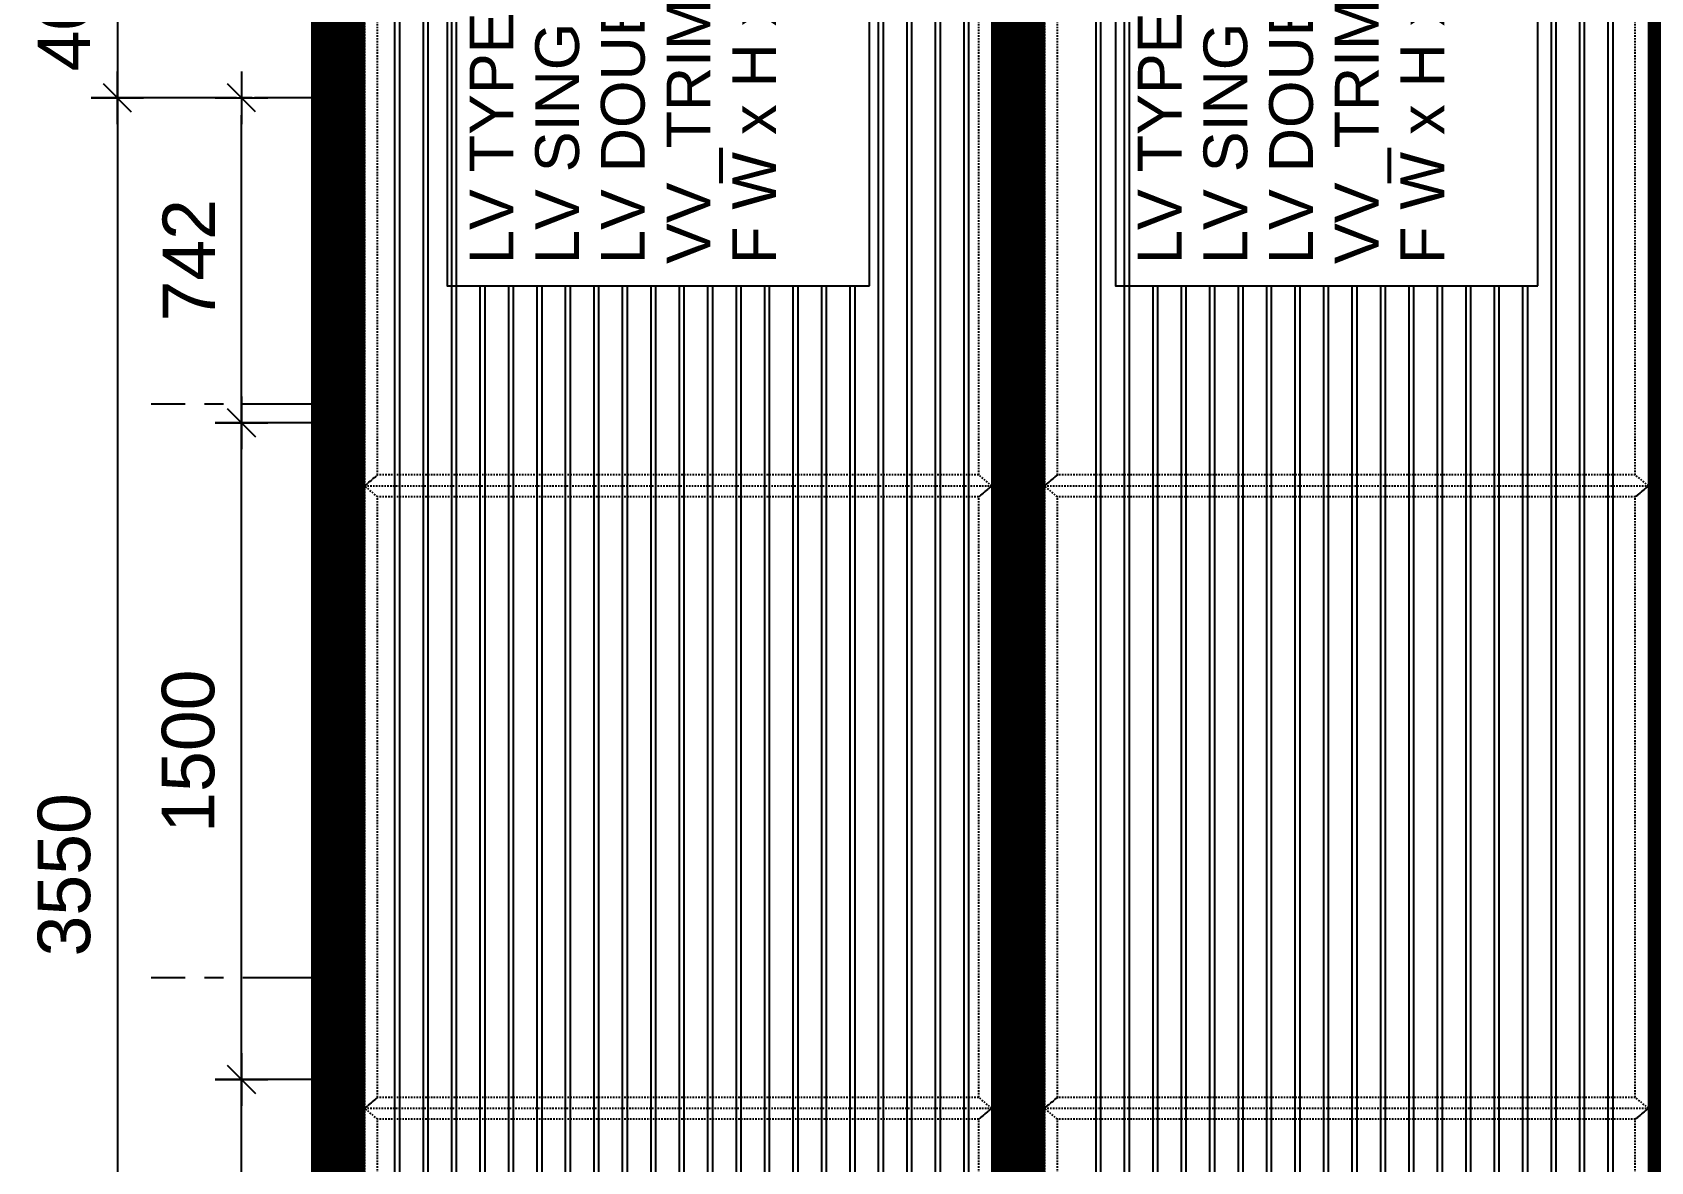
# Model space of a CAD drawing. Header units: millimetres. Extents: x 663313 to 1226001, y 1431724 to 1620898.
# Drawn here: x 842574 to 846271, y 1515725 to 1518304 of the extents above; entities that cross this region are included whole.
import ezdxf
from ezdxf.enums import TextEntityAlignment as Align

# ---------------------------------------------------------------- set-up
doc = ezdxf.new("R2010")
doc.units = ezdxf.units.MM
for name, pattern in [('CENTER', [50.8, 31.75, -6.35, 6.35, -6.35]), ('DPA_Grid _ Level 100', [1000, 550, -160, 130, -160]), ('Grid Line', [22.225, 12.7, -3.175, 3.175, -3.175]), ('HIDDEN', [0.375, 0.25, -0.125]), ('TA_GL_000.70000', [1.925, 0.7, -0.175, 0.175, -0.175, 0.7]), ('TA_HL_001.00000', [6.5, 3.55, -2.95]), ('XKITLINE00', [0]), ('XKITLINE02', [4, 2, -2])]:
    doc.linetypes.add(name, pattern=pattern)
doc.layers.get('Defpoints').update_dxf_attribs({"color": 140})
doc.layers.add('000 - 0_HIDE_OBJ_FRAMING_DEF_SUB', color=1, linetype='Continuous', plot=False)
for name, color, linetype in [('000 - 0_SYM_DWG_GRIDLINE_MAIN_COLOR_251', 251, 'Continuous'), ('000 - 0_SYM_DWG_SLOPE-SYM_TEXT_COLOR_3', 3, 'Continuous'), ('000 - ESTIMATE_ASPG_WIPEOUT_', 250, 'Continuous'), ('000 - GRID', 251, 'CENTER'), ('010 - ASPG_EXTR_MAIN_COLOR_2', 2, 'Continuous'), ('010 - ASPG_EXTR_WIPEOUT_', 250, 'Continuous'), ('010 - ASPG_FRAMING_MAIN_COLOR_1', 1, 'Continuous'), ('010 - ASPG_FRAMING_SUB_COLOR_2', 1, 'Continuous'), ('CVA044__', 2, 'Continuous')]:
    doc.layers.add(name, color=color, linetype=linetype)
doc.layers.add('000 - ESTIMATE_ASPG_MAIN_COLOR_6', color=6, linetype='Continuous', true_color=0xff00ff)
doc.layers.add('000 - ESTIMATE_ASPG_TEXT_COLOR_1', color=1, linetype='Continuous', true_color=0xff0000)
doc.layers.add('000_AREA_ASPG_AREA_HATCH_', color=7, linetype='Continuous', true_color=0xff8700, plot=False)
doc.layers.add('000_AREA_ASPG_AREA_MAIN_COLOR_1', color=7, linetype='Continuous', true_color=0xff8700, plot=False)
for name, color, linetype, lineweight in [('A-FLOR-E', 2, 'Continuous', 9), ('A-GENM', 29, 'Continuous', 9), ('Bolt', 7, 'Continuous', 0), ('Part', 2, 'Continuous', 0)]:
    doc.layers.add(name, color=color, linetype=linetype, lineweight=lineweight)
doc.styles.add('_Arial', font='arial.ttf')
doc.styles.add('Arial', font='arial.ttf')
doc.styles.add('TA', font='', dxfattribs={"height": 4.5})
doc.styles.get('TA').set_extended_font_data('Cordia New')
doc.dimstyles.new('Dim - 40 - End', dxfattribs={"dimscale": 0.04, "dimtxt": 3, "dimasz": 1, "dimexe": 0, "dimexo": 2.5, "dimgap": 1.5, "dimtad": 1, "dimdec": 0, "dimlfac": 1000, "dimzin": 1, "dimdsep": 46, "dimtxsty": 'Arial', "dimblk": 'END', "dimcen": 0.09, "dimclrd": 1, "dimclre": 49, "dimclrt": 3, "dimadec": 0, "dimazin": 0, "dimtfac": 1, "dimtdec": 0, "dimtix": 1, "dimtofl": 0, "dimtmove": 2, "dimatfit": 3, "dimfxl": 1, "dimtfill": 1, "dimtfillclr": 256, "dimtolj": 1, "dimtzin": 0, "dimarcsym": 0})

# ---------------------------------------------------------------- blocks, each defined once
blk = doc.blocks.new('*A26373163')
at = {"layer": 'Part', "linetype": 'XKITLINE00', "lineweight": 0}
for p, q in [((187.199538, 120.984542), (187.199538, 120.334542)), ((187.199538, 120.984542), (210.479556, 120.984542)), ((210.479556, 120.334542), (210.479556, 120.984542)), ((187.199538, 120.334542), (210.479556, 120.334542))]:
    blk.add_line(p, q, dxfattribs=at)
at = {"layer": 'Part', "linetype": 'XKITLINE02', "lineweight": 0}
blk.add_line((187.199538, 120.394542), (210.479556, 120.394542), dxfattribs=at)
blk = doc.blocks.new('*A26403165')
at = {"layer": 'Part', "linetype": 'XKITLINE00', "lineweight": 0}
for p, q in [((207.178334, 120.274542), (207.178334, 120.334542)), ((208.178334, 120.274542), (207.178334, 120.274542)), ((208.178334, 120.334542), (208.178334, 120.274542))]:
    blk.add_line(p, q, dxfattribs=at)
at = {"layer": 'Part', "linetype": 'XKITLINE02', "lineweight": 0}
blk.add_line((207.178334, 120.334542), (208.178334, 120.334542), dxfattribs=at)
blk = doc.blocks.new('*A26413166')
at = {"layer": 'Part', "linetype": 'XKITLINE00', "lineweight": 0}
for p, q in [((207.648334, 120.274542), (207.708334, 120.274542)), ((207.648334, 119.274542), (207.648334, 120.274542)), ((207.708334, 120.274542), (207.708334, 119.274542)), ((207.648334, 119.974542), (207.708334, 119.974542)), ((207.708334, 119.274542), (207.648334, 119.274542))]:
    blk.add_line(p, q, dxfattribs=at)
blk = doc.blocks.new('*A26423167')
at = {"layer": 'Bolt'}
for points in [[(207.308, 120.335), (207.308, 120.395), (207.448, 120.395), (207.448, 120.335)], [(207.308, 120.275), (207.308, 120.335), (207.448, 120.335), (207.448, 120.275)], [(207.908, 120.335), (207.908, 120.395), (208.048, 120.395), (208.048, 120.335)], [(207.908, 120.275), (207.908, 120.335), (208.048, 120.335), (208.048, 120.275)]]:
    blk.add_hatch(color=256, dxfattribs=at).paths.add_polyline_path(points, flags=17)
at = {"layer": 'Bolt', "linetype": 'XKITLINE00', "lineweight": 0}
for p, q in [((207.378, 120.195), (207.378, 120.625)), ((207.978, 120.195), (207.978, 120.625)), ((207.308, 120.335), (207.308, 120.395)), ((207.308, 120.275), (207.308, 120.335)), ((207.448, 120.335), (207.448, 120.395)), ((207.448, 120.275), (207.448, 120.335)), ((207.908, 120.335), (207.908, 120.395)), ((207.908, 120.275), (207.908, 120.335)), ((208.048, 120.335), (208.048, 120.395)), ((208.048, 120.275), (208.048, 120.335))]:
    blk.add_line(p, q, dxfattribs=at)
blk = doc.blocks.new('*A26443169')
at = {"layer": 'Part', "linetype": 'XKITLINE00', "lineweight": 0}
for p, q in [((206.578334, 127.784542), (206.578334, 127.884542)), ((206.578334, 127.884542), (208.778334, 127.884542)), ((206.578334, 127.784542), (208.778334, 127.784542)), ((208.778334, 127.884542), (208.778334, 127.784542))]:
    blk.add_line(p, q, dxfattribs=at)
blk = doc.blocks.new('*A26453170')
at = {"layer": 'Part', "linetype": 'XKITLINE00', "lineweight": 0}
for p, q in [((206.378334, 128.084542), (206.578334, 127.884542)), ((208.978334, 128.084542), (208.808334, 127.884542)), ((208.808334, 127.884542), (206.578334, 127.884542))]:
    blk.add_line(p, q, dxfattribs=at)
at = {"layer": 'Part', "linetype": 'XKITLINE02', "lineweight": 0}
blk.add_line((208.978334, 128.084542), (206.378334, 128.084542), dxfattribs=at)
blk = doc.blocks.new('*A26463171')
at = {"layer": 'Part', "linetype": 'XKITLINE00', "lineweight": 0}
for p, q in [((207.708334, 127.784542), (207.708334, 127.684542)), ((208.308334, 127.734542), (207.758334, 127.734542)), ((207.758334, 127.734542), (207.758334, 127.684542)), ((208.308334, 127.784542), (208.308334, 127.734542))]:
    blk.add_line(p, q, dxfattribs=at)
at = {"layer": 'Part', "linetype": 'XKITLINE02', "lineweight": 0}
for p, q in [((207.708334, 127.784542), (208.308334, 127.784542)), ((207.708334, 127.684542), (207.708334, 127.184542)), ((207.758334, 127.684542), (207.758334, 127.184542)), ((207.708334, 127.184542), (207.758334, 127.184542))]:
    blk.add_line(p, q, dxfattribs=at)
blk = doc.blocks.new('*A26473172')
at = {"layer": 'Bolt', "linetype": 'XKITLINE02', "lineweight": 0}
for p, q in [((207.708334, 127.554542), (207.648334, 127.554542)), ((207.758334, 127.654542), (207.708334, 127.654542)), ((207.837534, 127.484542), (207.408334, 127.484542)), ((207.708334, 127.414542), (207.648334, 127.414542)), ((207.758334, 127.314542), (207.708334, 127.314542))]:
    blk.add_line(p, q, dxfattribs=at)
blk = doc.blocks.new('*A26483173')
at = {"layer": 'Bolt'}
for points in [[(206.848, 127.885), (206.848, 127.785), (206.708, 127.785), (206.708, 127.885)], [(208.648, 127.885), (208.648, 127.785), (208.508, 127.785), (208.508, 127.885)]]:
    blk.add_hatch(color=256, dxfattribs=at).paths.add_polyline_path(points, flags=17)
at = {"layer": 'Bolt', "linetype": 'XKITLINE00', "lineweight": 0}
for p, q in [((206.708, 127.785), (206.708, 127.885)), ((206.778, 127.785), (206.778, 127.885)), ((206.848, 127.785), (206.848, 127.885)), ((208.508, 127.785), (208.508, 127.885)), ((208.578, 127.785), (208.578, 127.885)), ((208.648, 127.785), (208.648, 127.885))]:
    blk.add_line(p, q, dxfattribs=at)
blk = doc.blocks.new('*A26773202')
at = {"layer": 'Part', "linetype": 'XKITLINE00', "lineweight": 0}
for p, q in [((189.379781, 120.984542), (189.379781, 127.684542)), ((189.379781, 127.684542), (190.379781, 127.684542)), ((190.379781, 127.684542), (190.379781, 120.984542)), ((189.379781, 120.274542), (189.379781, 105.984542)), ((190.379781, 120.274542), (190.379781, 105.984542)), ((189.379781, 105.274542), (189.379781, 92.984542)), ((190.379781, 105.274542), (190.379781, 92.984542)), ((189.379781, 92.984542), (190.379781, 92.984542))]:
    blk.add_line(p, q, dxfattribs=at)
at = {"layer": 'Part', "linetype": 'XKITLINE02', "lineweight": 0}
for p, q in [((189.849781, 127.684542), (189.849781, 92.984542)), ((189.909781, 127.684542), (189.909781, 92.984542)), ((189.379781, 120.984542), (189.379781, 120.274542)), ((190.379781, 120.984542), (190.379781, 120.274542)), ((189.379781, 105.984542), (189.379781, 105.274542)), ((190.379781, 105.984542), (190.379781, 105.274542))]:
    blk.add_line(p, q, dxfattribs=at)
blk = doc.blocks.new('*A26823205')
at = {"layer": 'Part', "linetype": 'XKITLINE00', "lineweight": 0}
for p, q in [((188.579781, 128.084542), (188.779781, 127.884542)), ((191.179781, 128.084542), (191.009781, 127.884542)), ((191.009781, 127.884542), (188.779781, 127.884542))]:
    blk.add_line(p, q, dxfattribs=at)
at = {"layer": 'Part', "linetype": 'XKITLINE02', "lineweight": 0}
blk.add_line((191.179781, 128.084542), (188.579781, 128.084542), dxfattribs=at)
blk = doc.blocks.new('*A26833206')
at = {"layer": 'Part', "linetype": 'XKITLINE00', "lineweight": 0}
for p, q in [((189.909781, 127.784542), (189.909781, 127.684542)), ((190.509781, 127.734542), (189.959781, 127.734542)), ((189.959781, 127.734542), (189.959781, 127.684542)), ((190.509781, 127.784542), (190.509781, 127.734542))]:
    blk.add_line(p, q, dxfattribs=at)
at = {"layer": 'Part', "linetype": 'XKITLINE02', "lineweight": 0}
for p, q in [((189.909781, 127.784542), (190.509781, 127.784542)), ((189.909781, 127.684542), (189.909781, 127.184542)), ((189.959781, 127.684542), (189.959781, 127.184542)), ((189.909781, 127.184542), (189.959781, 127.184542))]:
    blk.add_line(p, q, dxfattribs=at)
blk = doc.blocks.new('*A26843207')
at = {"layer": 'Bolt', "linetype": 'XKITLINE02', "lineweight": 0}
for p, q in [((189.909781, 127.554542), (189.849781, 127.554542)), ((189.959781, 127.654542), (189.909781, 127.654542)), ((190.038981, 127.484542), (189.609781, 127.484542)), ((189.909781, 127.414542), (189.849781, 127.414542)), ((189.959781, 127.314542), (189.909781, 127.314542))]:
    blk.add_line(p, q, dxfattribs=at)
blk = doc.blocks.new('*A27043218')
at = {"layer": 'Part', "linetype": 'XKITLINE00', "lineweight": 0}
for p, q in [((207.178334, 127.684542), (207.178334, 120.984542)), ((207.178334, 127.684542), (208.178334, 127.684542)), ((208.178334, 127.684542), (208.178334, 120.984542)), ((207.178334, 120.274542), (207.178334, 105.984542)), ((208.178334, 120.274542), (208.178334, 105.984542)), ((207.178334, 105.274542), (207.178334, 92.984542)), ((208.178334, 105.274542), (208.178334, 92.984542)), ((207.178334, 92.984542), (208.178334, 92.984542))]:
    blk.add_line(p, q, dxfattribs=at)
at = {"layer": 'Part', "linetype": 'XKITLINE02', "lineweight": 0}
for p, q in [((207.648334, 127.684542), (207.648334, 92.984542)), ((207.708334, 127.684542), (207.708334, 92.984542)), ((207.178334, 120.984542), (207.178334, 120.274542)), ((208.178334, 120.984542), (208.178334, 120.274542)), ((207.178334, 105.984542), (207.178334, 105.274542)), ((208.178334, 105.984542), (208.178334, 105.274542))]:
    blk.add_line(p, q, dxfattribs=at)
blk = doc.blocks.new('*A27053219')
at = {"layer": 'Part', "linetype": 'XKITLINE00', "lineweight": 0}
for p, q in [((187.199538, 105.984542), (187.199538, 105.334542)), ((187.199538, 105.984542), (210.479556, 105.984542)), ((210.479556, 105.334542), (210.479556, 105.984542)), ((187.199538, 105.334542), (210.479556, 105.334542))]:
    blk.add_line(p, q, dxfattribs=at)
at = {"layer": 'Part', "linetype": 'XKITLINE02', "lineweight": 0}
blk.add_line((187.199538, 105.394542), (210.479556, 105.394542), dxfattribs=at)
blk = doc.blocks.new('*A27143225')
at = {"layer": 'Part', "linetype": 'XKITLINE00', "lineweight": 0}
for p, q in [((207.178334, 105.274542), (207.178334, 105.334542)), ((208.178334, 105.274542), (207.178334, 105.274542)), ((208.178334, 105.334542), (208.178334, 105.274542))]:
    blk.add_line(p, q, dxfattribs=at)
at = {"layer": 'Part', "linetype": 'XKITLINE02', "lineweight": 0}
blk.add_line((207.178334, 105.334542), (208.178334, 105.334542), dxfattribs=at)
blk = doc.blocks.new('*A27153226')
at = {"layer": 'Part', "linetype": 'XKITLINE00', "lineweight": 0}
for p, q in [((207.648334, 105.274542), (207.708334, 105.274542)), ((207.648334, 104.274542), (207.648334, 105.274542)), ((207.708334, 105.274542), (207.708334, 104.274542)), ((207.648334, 104.974542), (207.708334, 104.974542)), ((207.708334, 104.274542), (207.648334, 104.274542))]:
    blk.add_line(p, q, dxfattribs=at)
blk = doc.blocks.new('*A27163227')
at = {"layer": 'Bolt'}
for points in [[(207.308, 105.335), (207.308, 105.395), (207.448, 105.395), (207.448, 105.335)], [(207.908, 105.335), (207.908, 105.395), (208.048, 105.395), (208.048, 105.335)], [(207.308, 105.275), (207.308, 105.335), (207.448, 105.335), (207.448, 105.275)], [(207.908, 105.275), (207.908, 105.335), (208.048, 105.335), (208.048, 105.275)]]:
    blk.add_hatch(color=256, dxfattribs=at).paths.add_polyline_path(points, flags=17)
at = {"layer": 'Bolt', "linetype": 'XKITLINE00', "lineweight": 0}
for p, q in [((207.308, 105.335), (207.308, 105.395)), ((207.378, 105.195), (207.378, 105.625)), ((207.448, 105.335), (207.448, 105.395)), ((207.908, 105.335), (207.908, 105.395)), ((207.978, 105.195), (207.978, 105.625)), ((208.048, 105.335), (208.048, 105.395)), ((207.308, 105.275), (207.308, 105.335)), ((207.448, 105.275), (207.448, 105.335)), ((207.908, 105.275), (207.908, 105.335)), ((208.048, 105.275), (208.048, 105.335))]:
    blk.add_line(p, q, dxfattribs=at)
blk = doc.blocks.new('*A27893241')
at = {"layer": 'Part', "linetype": 'XKITLINE00', "lineweight": 0}
for p, q in [((189.379781, 105.334542), (189.379781, 105.274542)), ((190.379781, 105.274542), (189.379781, 105.274542)), ((190.379781, 105.334542), (190.379781, 105.274542))]:
    blk.add_line(p, q, dxfattribs=at)
at = {"layer": 'Part', "linetype": 'XKITLINE02', "lineweight": 0}
blk.add_line((190.379781, 105.334542), (189.379781, 105.334542), dxfattribs=at)
blk = doc.blocks.new('*A27903242')
at = {"layer": 'Part', "linetype": 'XKITLINE00', "lineweight": 0}
for p, q in [((189.849781, 105.274542), (189.909781, 105.274542)), ((189.849781, 104.274542), (189.849781, 105.274542)), ((189.909781, 105.274542), (189.909781, 104.274542)), ((189.849781, 104.974542), (189.909781, 104.974542)), ((189.909781, 104.274542), (189.849781, 104.274542))]:
    blk.add_line(p, q, dxfattribs=at)
blk = doc.blocks.new('*A27913243')
at = {"layer": 'Bolt'}
for points in [[(189.51, 105.335), (189.51, 105.395), (189.65, 105.395), (189.65, 105.335)], [(190.11, 105.335), (190.11, 105.395), (190.25, 105.395), (190.25, 105.335)], [(189.51, 105.275), (189.51, 105.335), (189.65, 105.335), (189.65, 105.275)], [(190.11, 105.275), (190.11, 105.335), (190.25, 105.335), (190.25, 105.275)]]:
    blk.add_hatch(color=256, dxfattribs=at).paths.add_polyline_path(points, flags=17)
at = {"layer": 'Bolt', "linetype": 'XKITLINE00', "lineweight": 0}
for p, q in [((189.51, 105.335), (189.51, 105.395)), ((189.58, 105.195), (189.58, 105.625)), ((189.65, 105.335), (189.65, 105.395)), ((190.11, 105.335), (190.11, 105.395)), ((190.18, 105.195), (190.18, 105.625)), ((190.25, 105.335), (190.25, 105.395)), ((189.51, 105.275), (189.51, 105.335)), ((189.65, 105.275), (189.65, 105.335)), ((190.11, 105.275), (190.11, 105.335)), ((190.25, 105.275), (190.25, 105.335))]:
    blk.add_line(p, q, dxfattribs=at)
blk = doc.blocks.new('*A27923244')
at = {"layer": 'Part', "linetype": 'XKITLINE00', "lineweight": 0}
for p, q in [((189.379781, 120.334542), (189.379781, 120.274542)), ((190.379781, 120.274542), (189.379781, 120.274542)), ((190.379781, 120.334542), (190.379781, 120.274542))]:
    blk.add_line(p, q, dxfattribs=at)
at = {"layer": 'Part', "linetype": 'XKITLINE02', "lineweight": 0}
blk.add_line((190.379781, 120.334542), (189.379781, 120.334542), dxfattribs=at)
blk = doc.blocks.new('*A27933245')
at = {"layer": 'Part', "linetype": 'XKITLINE00', "lineweight": 0}
for p, q in [((189.849781, 120.274542), (189.909781, 120.274542)), ((189.849781, 119.274542), (189.849781, 120.274542)), ((189.909781, 120.274542), (189.909781, 119.274542)), ((189.849781, 119.974542), (189.909781, 119.974542)), ((189.909781, 119.274542), (189.849781, 119.274542))]:
    blk.add_line(p, q, dxfattribs=at)
blk = doc.blocks.new('*A27943246')
at = {"layer": 'Bolt'}
for points in [[(189.51, 120.335), (189.51, 120.395), (189.65, 120.395), (189.65, 120.335)], [(189.51, 120.275), (189.51, 120.335), (189.65, 120.335), (189.65, 120.275)], [(190.11, 120.335), (190.11, 120.395), (190.25, 120.395), (190.25, 120.335)], [(190.11, 120.275), (190.11, 120.335), (190.25, 120.335), (190.25, 120.275)]]:
    blk.add_hatch(color=256, dxfattribs=at).paths.add_polyline_path(points, flags=17)
at = {"layer": 'Bolt', "linetype": 'XKITLINE00', "lineweight": 0}
for p, q in [((189.58, 120.195), (189.58, 120.625)), ((190.18, 120.195), (190.18, 120.625)), ((189.51, 120.335), (189.51, 120.395)), ((189.51, 120.275), (189.51, 120.335)), ((189.65, 120.335), (189.65, 120.395)), ((189.65, 120.275), (189.65, 120.335)), ((190.11, 120.335), (190.11, 120.395)), ((190.11, 120.275), (190.11, 120.335)), ((190.25, 120.335), (190.25, 120.395)), ((190.25, 120.275), (190.25, 120.335))]:
    blk.add_line(p, q, dxfattribs=at)
blk = doc.blocks.new('*A27963248')
at = {"layer": 'Part', "linetype": 'XKITLINE00', "lineweight": 0}
for p, q in [((188.779781, 127.784542), (188.779781, 127.884542)), ((188.779781, 127.884542), (190.979781, 127.884542)), ((188.779781, 127.784542), (190.979781, 127.784542)), ((190.979781, 127.884542), (190.979781, 127.784542))]:
    blk.add_line(p, q, dxfattribs=at)
blk = doc.blocks.new('*A27973249')
at = {"layer": 'Bolt'}
for points in [[(189.05, 127.885), (189.05, 127.785), (188.91, 127.785), (188.91, 127.885)], [(190.85, 127.885), (190.85, 127.785), (190.71, 127.785), (190.71, 127.885)]]:
    blk.add_hatch(color=256, dxfattribs=at).paths.add_polyline_path(points, flags=17)
at = {"layer": 'Bolt', "linetype": 'XKITLINE00', "lineweight": 0}
for p, q in [((188.91, 127.785), (188.91, 127.885)), ((188.98, 127.785), (188.98, 127.885)), ((189.05, 127.785), (189.05, 127.885)), ((190.71, 127.785), (190.71, 127.885)), ((190.78, 127.785), (190.78, 127.885)), ((190.85, 127.785), (190.85, 127.885))]:
    blk.add_line(p, q, dxfattribs=at)
blk = doc.blocks.new('GM_Louver Grill Vertical Z1 - Z Profile-20899003-ENT 4 ELE-2 sheet')
at = {"layer": '000 - 0_HIDE_OBJ_FRAMING_DEF_SUB'}
blk.add_line((-150989.205017, 106810), (-150989.205017, 115350), dxfattribs=at)
blk = doc.blocks.new('5')
at = {"layer": '000 - 0_HIDE_OBJ_FRAMING_DEF_SUB'}
for p, q in [((1839303.9, 106810), (1839303.9, 115350)), ((1839399.6, 115350), (1839399.6, 106810)), ((1839499.6, 115350), (1839499.6, 106810)), ((1840899.6, 106810), (1840899.6, 115350)), ((1840999.6, 106810), (1840999.6, 115350))]:
    blk.add_line(p, q, dxfattribs=at)
for points in [[(1839253.9, 115350), (1839449.6, 115350), (1839449.6, 106810), (1839253.9, 106810)], [(1840949.6, 115350), (1839449.6, 115350), (1839449.6, 106810), (1840949.6, 106810)], [(1840949.6, 115350), (1842449.6, 115350), (1842449.6, 106810), (1840949.6, 106810)]]:
    blk.add_lwpolyline(points, close=True, dxfattribs=at)
at = {"layer": 'A-GENM'}
for p in [(1990343.1, 0), (1990539.3, 0), (1990614.3, 0), (1990689.3, 0), (1990764.3, 0), (1990839.3, 0), (1990914.3, 0), (1990989.3, 0), (1991064.3, 0), (1991139.3, 0), (1991214.3, 0), (1991289.3, 0), (1991364.3, 0), (1991439.3, 0), (1991514.3, 0), (1991589.3, 0), (1991664.3, 0), (1991739.3, 0), (1991814.3, 0), (1992039.3, 0), (1992114.3, 0), (1992189.3, 0), (1992264.3, 0), (1992339.3, 0), (1992414.3, 0), (1992489.3, 0), (1992564.3, 0), (1992639.3, 0), (1992714.3, 0), (1992789.3, 0), (1992864.3, 0), (1992939.3, 0), (1993014.3, 0), (1993089.3, 0), (1993164.3, 0)]:
    blk.add_blockref('GM_Louver Grill Vertical Z1 - Z Profile-20899003-ENT 4 ELE-2 sheet', p, dxfattribs=at)
blk = doc.blocks.new('END')
at = {"color": 1}
for p, q in [((0, 1.5), (0, -1.5)), ((1.5, 0), (-1.5, 0))]:
    blk.add_line(p, q, dxfattribs=at)
at = {"color": 3}
blk.add_line((-0.795, -0.795), (0.795, 0.795), dxfattribs=at)
blk = doc.blocks.new('*D5071')
at = {"layer": '000 - 0_HIDE_OBJ_FRAMING_DEF_SUB', "color": 49, "lineweight": -2, "transparency": 16777216}
for p, q in [((2.5059, 1.9575), (2.4902, 1.9575)), ((2.5059, 0.65), (2.4902, 0.65))]:
    blk.add_line(p, q, dxfattribs=at)
at = {"layer": '000 - 0_HIDE_OBJ_FRAMING_DEF_SUB', "color": 1, "lineweight": -2, "transparency": 16777216}
blk.add_line((2.4902, 0.69), (2.4902, 1.9175), dxfattribs=at)
at = {"layer": 'Defpoints', "color": 0, "transparency": 16777216}
for p in [(2.4902, 1.9575), (2.6059, 1.9575), (2.6059, 0.65)]:
    blk.add_point(p, dxfattribs=at)
at = {"layer": '000 - 0_HIDE_OBJ_FRAMING_DEF_SUB', "color": 1, "lineweight": -2, "transparency": 16777216, "xscale": 0.04, "yscale": 0.04, "zscale": 0.04}
for p, rotation in [((2.4902, 1.9575), 90), ((2.4902, 0.65), 270)]:
    blk.add_blockref('END', p, dxfattribs=dict(at, rotation=rotation))
at = {"layer": '000 - 0_HIDE_OBJ_FRAMING_DEF_SUB', "color": 3, "transparency": 16777216, "insert": (2.3689, 1.3038), "char_height": 0.12, "attachment_point": 5, "rotation": 90, "style": 'Arial', "bg_fill": 3, "box_fill_scale": 1.1, "bg_fill_color": 256, "bg_fill_true_color": 13158600, "bg_fill_transparency": 0}
blk.add_mtext('\\A1;1307', dxfattribs=at)
blk = doc.blocks.new('*D5072')
at = {"layer": '000 - 0_HIDE_OBJ_FRAMING_DEF_SUB', "color": 49, "lineweight": -2, "transparency": 16777216}
for p, q in [((2.4909, 3.4575), (2.4902, 3.4575)), ((2.4909, 1.9575), (2.4902, 1.9575))]:
    blk.add_line(p, q, dxfattribs=at)
at = {"layer": '000 - 0_HIDE_OBJ_FRAMING_DEF_SUB', "color": 1, "lineweight": -2, "transparency": 16777216}
blk.add_line((2.4902, 1.9975), (2.4902, 3.4175), dxfattribs=at)
at = {"layer": 'Defpoints', "color": 0, "transparency": 16777216}
for p in [(2.4902, 3.4575), (2.5909, 3.4575), (2.5909, 1.9575)]:
    blk.add_point(p, dxfattribs=at)
at = {"layer": '000 - 0_HIDE_OBJ_FRAMING_DEF_SUB', "color": 1, "lineweight": -2, "transparency": 16777216, "xscale": 0.04, "yscale": 0.04, "zscale": 0.04}
for p, rotation in [((2.4902, 3.4575), 90), ((2.4902, 1.9575), 270)]:
    blk.add_blockref('END', p, dxfattribs=dict(at, rotation=rotation))
at = {"layer": '000 - 0_HIDE_OBJ_FRAMING_DEF_SUB', "color": 3, "transparency": 16777216, "insert": (2.369, 2.7075), "char_height": 0.12, "attachment_point": 5, "rotation": 90, "style": 'Arial', "bg_fill": 3, "box_fill_scale": 1.1, "bg_fill_color": 256, "bg_fill_true_color": 13158600, "bg_fill_transparency": 0}
blk.add_mtext('\\A1;1500', dxfattribs=at)
blk = doc.blocks.new('*D5073')
at = {"layer": '000 - 0_HIDE_OBJ_FRAMING_DEF_SUB', "color": 49, "lineweight": -2, "transparency": 16777216}
for p, q in [((2.5149, 4.2), (2.4902, 4.2)), ((2.5149, 3.4575), (2.4902, 3.4575))]:
    blk.add_line(p, q, dxfattribs=at)
at = {"layer": '000 - 0_HIDE_OBJ_FRAMING_DEF_SUB', "color": 1, "lineweight": -2, "transparency": 16777216}
blk.add_line((2.4902, 3.4975), (2.4902, 4.16), dxfattribs=at)
at = {"layer": 'Defpoints', "color": 0, "transparency": 16777216}
for p in [(2.4902, 4.2), (2.6149, 4.2), (2.6149, 3.4575)]:
    blk.add_point(p, dxfattribs=at)
at = {"layer": '000 - 0_HIDE_OBJ_FRAMING_DEF_SUB', "color": 1, "lineweight": -2, "transparency": 16777216, "xscale": 0.04, "yscale": 0.04, "zscale": 0.04}
for p, rotation in [((2.4902, 4.2), 90), ((2.4902, 3.4575), 270)]:
    blk.add_blockref('END', p, dxfattribs=dict(at, rotation=rotation))
at = {"layer": '000 - 0_HIDE_OBJ_FRAMING_DEF_SUB', "color": 3, "transparency": 16777216, "insert": (2.37, 3.8288), "char_height": 0.12, "attachment_point": 5, "rotation": 90, "style": 'Arial', "bg_fill": 3, "box_fill_scale": 1.1, "bg_fill_color": 256, "bg_fill_true_color": 13158600, "bg_fill_transparency": 0}
blk.add_mtext('\\A1;742', dxfattribs=at)
blk = doc.blocks.new('*D5080')
at = {"layer": '000 - 0_HIDE_OBJ_FRAMING_DEF_SUB', "color": 49, "lineweight": -2, "transparency": 16777216}
for p, q in [((2.4639, 4.6), (2.2067, 4.6)), ((2.4639, 4.2), (2.2067, 4.2))]:
    blk.add_line(p, q, dxfattribs=at)
at = {"layer": '000 - 0_HIDE_OBJ_FRAMING_DEF_SUB', "color": 1, "lineweight": -2, "transparency": 16777216}
blk.add_line((2.2067, 4.56), (2.2067, 4.24), dxfattribs=at)
at = {"layer": 'Defpoints', "color": 0, "transparency": 16777216}
for p in [(2.5639, 4.6), (2.2067, 4.2), (2.5639, 4.2)]:
    blk.add_point(p, dxfattribs=at)
at = {"layer": '000 - 0_HIDE_OBJ_FRAMING_DEF_SUB', "color": 1, "lineweight": -2, "transparency": 16777216, "xscale": 0.04, "yscale": 0.04, "zscale": 0.04}
for p, rotation in [((2.2067, 4.6), 90), ((2.2067, 4.2), 270)]:
    blk.add_blockref('END', p, dxfattribs=dict(at, rotation=rotation))
at = {"layer": '000 - 0_HIDE_OBJ_FRAMING_DEF_SUB', "color": 3, "transparency": 16777216, "insert": (2.0854, 4.4), "char_height": 0.12, "attachment_point": 5, "rotation": 90, "style": 'Arial', "bg_fill": 3, "box_fill_scale": 1.1, "bg_fill_color": 256, "bg_fill_true_color": 13158600, "bg_fill_transparency": 0}
blk.add_mtext('\\A1;400', dxfattribs=at)
blk = doc.blocks.new('*D5081')
at = {"layer": '000 - 0_HIDE_OBJ_FRAMING_DEF_SUB', "color": 49, "lineweight": -2, "transparency": 16777216}
for p, q in [((2.4785, 4.2), (2.2067, 4.2)), ((2.4785, 0.65), (2.2067, 0.65))]:
    blk.add_line(p, q, dxfattribs=at)
at = {"layer": '000 - 0_HIDE_OBJ_FRAMING_DEF_SUB', "color": 1, "lineweight": -2, "transparency": 16777216}
blk.add_line((2.2067, 4.16), (2.2067, 0.69), dxfattribs=at)
at = {"layer": 'Defpoints', "color": 0, "transparency": 16777216}
for p in [(2.5785, 4.2), (2.2067, 0.65), (2.5785, 0.65)]:
    blk.add_point(p, dxfattribs=at)
at = {"layer": '000 - 0_HIDE_OBJ_FRAMING_DEF_SUB', "color": 1, "lineweight": -2, "transparency": 16777216, "xscale": 0.04, "yscale": 0.04, "zscale": 0.04}
for p, rotation in [((2.2067, 4.2), 90), ((2.2067, 0.65), 270)]:
    blk.add_blockref('END', p, dxfattribs=dict(at, rotation=rotation))
at = {"layer": '000 - 0_HIDE_OBJ_FRAMING_DEF_SUB', "color": 3, "transparency": 16777216, "insert": (2.0854, 2.425), "char_height": 0.12, "attachment_point": 5, "rotation": 90, "style": 'Arial', "bg_fill": 3, "box_fill_scale": 1.1, "bg_fill_color": 256, "bg_fill_true_color": 13158600, "bg_fill_transparency": 0}
blk.add_mtext('\\A1;3550', dxfattribs=at)
blk = doc.blocks.new('A$Cc320a9d8')
at = {"layer": '000 - 0_HIDE_OBJ_FRAMING_DEF_SUB', "linetype": 'DPA_Grid _ Level 100'}
blk.add_line((-48714.7863, -2036.8897), (-48714.7863, 17493.3931), dxfattribs=at)
blk = doc.blocks.new('*U4813')
at = {"layer": '000 - 0_SYM_DWG_GRIDLINE_MAIN_COLOR_251', "color": 0, "linetype": 'ByBlock', "ltscale": 5}
blk.add_line((20, 0), (-303, 0), dxfattribs=at)
at = {"style": 'TA', "flags": 1}
blk.add_attdef('LOCATION', (6, -6), '', height=4.5, rotation=270, dxfattribs=at)
at = {"layer": '000 - 0_SYM_DWG_SLOPE-SYM_TEXT_COLOR_3', "style": 'Arial'}
blk.add_attdef('GRID-HEAD', text='', height=4, rotation=90, dxfattribs=at).set_placement((40, 0), align=Align.MIDDLE_CENTER)
blk = doc.blocks.new('*U4814')
at = {"layer": '000 - 0_SYM_DWG_GRIDLINE_MAIN_COLOR_251', "color": 0, "linetype": 'ByBlock', "ltscale": 5}
blk.add_line((155.4, 0), (-495.4, 0), dxfattribs=at)
at = {"style": 'TA', "flags": 1}
blk.add_attdef('LOCATION', (6, -6), '', height=4.5, rotation=270, dxfattribs=at)
blk = doc.blocks.new('W-1-PP18-ST_ENT4_REV00_20260601-021503_ELEVATION_2_DIMS')
at = {"layer": '000 - GRID', "linetype": 'TA_GL_000.70000'}
for name, p, xscale, yscale, zscale, rotation in [('*U4813', (-23100, 101200), 50, 50, 50, 270), ('*U4814', (0, 109850), -50.00000000000043, 50.00000000000043, 50.00000000000043, 180), ('*U4814', (0, 108540), -50.00000000000043, 50.00000000000043, 50.00000000000043, 180)]:
    blk.add_blockref(name, p, dxfattribs=dict(at, xscale=xscale, yscale=yscale, zscale=zscale, rotation=rotation))
blk = doc.blocks.new('*U4755')
blk.add_wipeout([(50, 0), (1450, 0), (1450, 8530), (50, 8530)]).dxf.layer = '010 - ASPG_EXTR_WIPEOUT_'
at = {"layer": '010 - ASPG_EXTR_MAIN_COLOR_2'}
for points in [[(141.5, 0), (151.7, 0), (151.7, 8530), (141.5, 8530)], [(206.5, 0), (216.7, 0), (216.7, 8530), (206.5, 8530)], [(271.5, 0), (281.7, 0), (281.7, 8530), (271.5, 8530)], [(336.5, 0), (346.7, 0), (346.7, 8530), (336.5, 8530)], [(401.5, 0), (411.7, 0), (411.7, 8530), (401.5, 8530)], [(466.5, 0), (476.7, 0), (476.7, 8530), (466.5, 8530)], [(531.5, 0), (541.7, 0), (541.7, 8530), (531.5, 8530)], [(596.5, 0), (606.7, 0), (606.7, 8530), (596.5, 8530)], [(661.5, 0), (671.7, 0), (671.7, 8530), (661.5, 8530)], [(726.5, 0), (736.7, 0), (736.7, 8530), (726.5, 8530)], [(791.5, 0), (801.7, 0), (801.7, 8530), (791.5, 8530)], [(856.5, 0), (866.7, 0), (866.7, 8530), (856.5, 8530)], [(921.5, 0), (931.7, 0), (931.7, 8530), (921.5, 8530)], [(986.5, 0), (996.7, 0), (996.7, 8530), (986.5, 8530)], [(1051.5, 0), (1061.7, 0), (1061.7, 8530), (1051.5, 8530)], [(1116.5, 0), (1126.7, 0), (1126.7, 8530), (1116.5, 8530)], [(1181.5, 0), (1191.7, 0), (1191.7, 8530), (1181.5, 8530)], [(1246.5, 0), (1256.7, 0), (1256.7, 8530), (1246.5, 8530)], [(1311.5, 0), (1321.7, 0), (1321.7, 8530), (1311.5, 8530)]]:
    blk.add_lwpolyline(points, close=True, dxfattribs=at)
at = {"layer": '010 - ASPG_FRAMING_SUB_COLOR_2'}
blk.add_lwpolyline([(50, 0), (1450, 0), (1450, 8530), (50, 8530)], close=True, dxfattribs=at)
blk.add_wipeout([(1450, 0), (1550, 0), (1550, 8530), (1450, 8530)]).dxf.layer = '010 - ASPG_EXTR_WIPEOUT_'
at = {"layer": '010 - ASPG_FRAMING_MAIN_COLOR_1'}
for points in [[(1450, 0), (1460, 0), (1460, 8530), (1450, 8530)], [(1540, 0), (1550, 0), (1550, 8530), (1540, 8530)]]:
    blk.add_lwpolyline(points, close=True, dxfattribs=at)
at = {"layer": '010 - ASPG_FRAMING_SUB_COLOR_2'}
blk.add_lwpolyline([(1450, 0), (1550, 0), (1550, 8530), (1450, 8530)], close=True, dxfattribs=at)
blk = doc.blocks.new('*U4751')
blk.add_wipeout([(50, 0), (1503, 0), (1503, 8530), (50, 8530)]).dxf.layer = '010 - ASPG_EXTR_WIPEOUT_'
at = {"layer": '010 - ASPG_EXTR_MAIN_COLOR_2'}
for points in [[(113.3, 0), (123.5, 0), (123.5, 8530), (113.3, 8530)], [(178.3, 0), (188.5, 0), (188.5, 8530), (178.3, 8530)], [(243.3, 0), (253.5, 0), (253.5, 8530), (243.3, 8530)], [(308.3, 0), (318.5, 0), (318.5, 8530), (308.3, 8530)], [(373.3, 0), (383.5, 0), (383.5, 8530), (373.3, 8530)], [(438.3, 0), (448.5, 0), (448.5, 8530), (438.3, 8530)], [(503.3, 0), (513.5, 0), (513.5, 8530), (503.3, 8530)], [(568.3, 0), (578.5, 0), (578.5, 8530), (568.3, 8530)], [(633.3, 0), (643.5, 0), (643.5, 8530), (633.3, 8530)], [(698.3, 0), (708.5, 0), (708.5, 8530), (698.3, 8530)], [(763.3, 0), (773.5, 0), (773.5, 8530), (763.3, 8530)], [(828.3, 0), (838.5, 0), (838.5, 8530), (828.3, 8530)], [(893.3, 0), (903.5, 0), (903.5, 8530), (893.3, 8530)], [(958.3, 0), (968.5, 0), (968.5, 8530), (958.3, 8530)], [(1023.3, 0), (1033.5, 0), (1033.5, 8530), (1023.3, 8530)], [(1088.3, 0), (1098.5, 0), (1098.5, 8530), (1088.3, 8530)], [(1153.3, 0), (1163.5, 0), (1163.5, 8530), (1153.3, 8530)], [(1218.3, 0), (1228.5, 0), (1228.5, 8530), (1218.3, 8530)], [(1283.3, 0), (1293.5, 0), (1293.5, 8530), (1283.3, 8530)], [(1348.3, 0), (1358.5, 0), (1358.5, 8530), (1348.3, 8530)], [(1413.3, 0), (1423.5, 0), (1423.5, 8530), (1413.3, 8530)]]:
    blk.add_lwpolyline(points, close=True, dxfattribs=at)
at = {"layer": '010 - ASPG_FRAMING_SUB_COLOR_2'}
blk.add_lwpolyline([(50, 0), (1503, 0), (1503, 8530), (50, 8530)], close=True, dxfattribs=at)
for points in [[(-50, 0), (50, 0), (50, 8530), (-50, 8530)], [(1503, 0), (1603, 0), (1603, 8530), (1503, 8530)]]:
    blk.add_wipeout(points).dxf.layer = '010 - ASPG_EXTR_WIPEOUT_'
at = {"layer": '010 - ASPG_EXTR_MAIN_COLOR_2'}
blk.add_lwpolyline([(48.3, 0), (58.5, 0), (58.5, 8530), (48.3, 8530)], close=True, dxfattribs=at)
at = {"layer": '010 - ASPG_FRAMING_MAIN_COLOR_1'}
for points in [[(-50, 0), (-40, 0), (-40, 8530), (-50, 8530)], [(40, 0), (50, 0), (50, 8530), (40, 8530)], [(1503, 0), (1513, 0), (1513, 8530), (1503, 8530)], [(1593, 0), (1603, 0), (1603, 8530), (1593, 8530)]]:
    blk.add_lwpolyline(points, close=True, dxfattribs=at)
at = {"layer": '010 - ASPG_FRAMING_SUB_COLOR_2'}
for points in [[(-50, 0), (50, 0), (50, 8530), (-50, 8530)], [(1503, 0), (1603, 0), (1603, 8530), (1503, 8530)]]:
    blk.add_lwpolyline(points, close=True, dxfattribs=at)
blk = doc.blocks.new('*U4794')
at = {"layer": '010 - ASPG_FRAMING_MAIN_COLOR_1', "linetype": 'ByBlock'}
for points in [[(0, 0), (0, 1433), (25, 1403), (25, 30), (0, 0)], [(1421.7, 1433), (0, 1433), (25, 1403), (1396.7, 1403)], [(1421.7, 0), (1421.7, 1433), (1396.7, 1403), (1396.7, 30), (1421.7, 0)], [(25, 30), (1396.7, 30), (1421.7, 0), (0, 0), (25, 30)]]:
    blk.add_lwpolyline(points, close=True, dxfattribs=at)
blk = doc.blocks.new('*U4795')
at = {"layer": '010 - ASPG_FRAMING_MAIN_COLOR_1', "linetype": 'ByBlock'}
for points in [[(0, 0), (0, 1380), (25, 1350), (25, 30), (0, 0)], [(1421.7, 1380), (0, 1380), (25, 1350), (1396.7, 1350)], [(1421.7, 0), (1421.7, 1380), (1396.7, 1350), (1396.7, 30), (1421.7, 0)], [(25, 30), (1396.7, 30), (1421.7, 0), (0, 0), (25, 30)]]:
    blk.add_lwpolyline(points, close=True, dxfattribs=at)
blk = doc.blocks.new('A$Cd3cf6656')
blk.add_wipeout([(-964.7, -457.4), (1855.6, -457.4), (1855.6, 457.4), (-964.7, 457.4)]).dxf.layer = '000 - ESTIMATE_ASPG_WIPEOUT_'
at = {"layer": '000 - ESTIMATE_ASPG_MAIN_COLOR_6'}
blk.add_lwpolyline([(-964.7, -457.4), (1855.6, -457.4), (1855.6, 507.4), (-964.7, 507.4)], close=True, dxfattribs=at)
at = {"layer": '000 - ESTIMATE_ASPG_TEXT_COLOR_1', "style": '_Arial'}
for s, p in [('LV TYPE', (-914.7, 356.5)), (':', (45, 356.5)), ('LV SINGLE-H', (-914.7, 206.5)), (':', (45, 206.5)), ('LV DOUBLE-H', (-914.7, 56.5)), (':', (45, 56.5)), ('VV_TRIM', (-914.7, -93.5)), (':', (45, -93.5)), ('F W x H x set', (-914.7, -243.5)), (':', (45, -243.5))]:
    blk.add_text(s, height=100, dxfattribs=at).set_placement(p)
for tag, p in [('LV_TYPE_VAL', (138.1, 356.5)), ('LV_SIN-H_VAL', (138.1, 206.5)), ('LV_DOU-H_VAL', (138.1, 56.5)), ('V-TRIM_VAL', (138.1, -93.5)), ('FRAME_VAL', (138.1, -243.5)), ('FRAME_SET', (138.1, -393.5))]:
    blk.add_attdef(tag, p, '', height=100, dxfattribs=at)
blk = doc.blocks.new('*U5417')
at = {"layer": '000_AREA_ASPG_AREA_HATCH_', "transparency": 33554539}
h = blk.add_hatch(dxfattribs=at)
h.set_pattern_fill('ANSI31', color=256)
h.set_pattern_definition([(45, (-24.4354, 8504.1105), (-2.245064, 2.245064), [])])
h.paths.add_polyline_path([(-60, 0), (60, 0), (60, 8530), (-60, 8530)])
at = {"layer": '000_AREA_ASPG_AREA_MAIN_COLOR_1'}
blk.add_lwpolyline([(-60, 0), (60, 0), (60, 8530), (-60, 8530)], close=True, dxfattribs=at)
blk = doc.blocks.new('A$Cc1931124')
at = {"layer": '000 - 0_HIDE_OBJ_FRAMING_DEF_SUB', "linetype": 'Grid Line'}
blk.add_line((3.9543, 10.5808), (3.9543, -2.1514), dxfattribs=at)
at = {"layer": '000 - 0_HIDE_OBJ_FRAMING_DEF_SUB', "color": 251, "linetype": 'Grid Line'}
blk.add_line((3.0343, 9.6361), (3.0343, -1.8694), dxfattribs=at)
at = {"layer": '000 - 0_HIDE_OBJ_FRAMING_DEF_SUB', "color": 251, "linetype": 'HIDDEN', "ltscale": 10}
for p, q in [((3.1666, 4.2), (2.5202, 4.2)), ((3.1886, 3.4575), (2.5422, 3.4575)), ((3.1886, 1.9575), (2.5422, 1.9575))]:
    blk.add_line(p, q, dxfattribs=at)
at = {"layer": 'A-FLOR-E', "color": 1, "linetype": 'HIDDEN', "ltscale": 20}
for points in [[(2.8343, 8.3), (2.8343, 0.46)], [(3.2343, 0.46), (3.2343, 8.3)], [(5.6043, 8.3), (5.6043, 0.46)], [(3.2343, 4.2), (5.6043, 4.2)]]:
    blk.add_lwpolyline(points, dxfattribs=at)
at = {"lineweight": 0, "xscale": 0.1, "yscale": 0.1, "zscale": 0.1}
for name in ['*A26823205', '*A27963248', '*A27973249', '*A26453170', '*A26443169', '*A26483173', '*A26773202', '*A26843207', '*A26833206', '*A27043218', '*A26473172', '*A26463171', '*A26373163', '*A27943246', '*A26423167', '*A27923244', '*A27933245', '*A26403165', '*A26413166', '*A27053219', '*A27893241', '*A27913243', '*A27143225', '*A27163227', '*A27903242', '*A27153226']:
    blk.add_blockref(name, (-15.4637, -8.6085), dxfattribs=at)
at = {"layer": '000 - 0_HIDE_OBJ_FRAMING_DEF_SUB', "xscale": 0.001, "yscale": 0.001, "zscale": 0.001}
blk.add_blockref('5', (-1836.5155, -106.35), dxfattribs=at)
at = {"layer": 'CVA044__', "color": 3, "style": 'Arial'}
for s, p in [('C25', (2.882, 3.7085)), ('C23a', (5.5976, 3.7085))]:
    blk.add_text(s, height=0.12, dxfattribs=at).set_placement(p)
at = {"layer": '000 - 0_HIDE_OBJ_FRAMING_DEF_SUB', "color": 1}
dim = blk.add_linear_dim(base=(2.4902380655, 1.9575000005), p1=(2.6059194827, 0.6500000006), p2=(2.6059194827, 1.9575000005), angle=90, dimstyle='Dim - 40 - End', dxfattribs=at)
dim.commit()
dim.dimension.update_dxf_attribs({"geometry": '*D5071', "text_midpoint": (2.3689283793, 1.3037500005)})
dim = blk.add_linear_dim(base=(2.4902, 3.4575), p1=(2.5909, 1.9575), p2=(2.5909, 3.4575), angle=90, dimstyle='Dim - 40 - End', dxfattribs=at)
dim.commit()
dim.dimension.update_dxf_attribs({"geometry": '*D5072', "text_midpoint": (2.369, 2.7075)})
dim = blk.add_linear_dim(base=(2.4902380664, 4.2000000007), p1=(2.6148633461, 3.4575000007), p2=(2.6148633461, 4.2000000007), angle=90, dimstyle='Dim - 40 - End', dxfattribs=at)
dim.commit()
dim.dimension.update_dxf_attribs({"geometry": '*D5073', "text_midpoint": (2.3699925002, 3.8287500007)})
dim = blk.add_linear_dim(base=(2.2067, 4.2), p1=(2.5639, 4.6), p2=(2.5639, 4.2), angle=90, dimstyle='Dim - 40 - End', dxfattribs=at)
dim.commit()
dim.dimension.update_dxf_attribs({"geometry": '*D5080', "text_midpoint": (2.0854, 4.4)})
dim = blk.add_linear_dim(base=(2.2067, 0.65), p1=(2.5785, 4.2), p2=(2.5785, 0.65), angle=90, dimstyle='Dim - 40 - End', dxfattribs=at)
dim.commit()
dim.dimension.update_dxf_attribs({"geometry": '*D5081', "text_midpoint": (2.0854, 2.425)})

msp = doc.modelspace()

# ---------------------------------------------------------------- block references
at = {"color": 1, "xscale": 1000, "yscale": 1000, "zscale": 1000}
msp.add_blockref('A$Cc1931124', (840561.726, 1513955.0011), dxfattribs=at)

# ---------------------------------------------------------------- next in the draw order: block references
at = {"color": 1}
msp.add_blockref('W-1-PP18-ST_ENT4_REV00_20260601-021503_ELEVATION_2_DIMS', (867616.0065, 1407605.0011), dxfattribs=at)

# ---------------------------------------------------------------- next in the draw order: block references
msp.add_blockref('A$Cc320a9d8', (893230.7929, 1508805.0011))

# ---------------------------------------------------------------- next in the draw order: block references
at = {"xscale": -1}
msp.add_blockref('*U4755', (846326.0065, 1514425.0011), dxfattribs=at)

# ---------------------------------------------------------------- next in the draw order: block references
msp.add_blockref('*U4751', (844826.0065, 1514425.0011), dxfattribs=at)
msp.add_blockref('*U5417', (846326.0065, 1514425.0011))

# ---------------------------------------------------------------- next in the draw order: block references
for p in [(843273.0065, 1514425.0011), (844826.0065, 1514425.0011)]:
    msp.add_blockref('*U5417', p)
at = {"linetype": 'TA_HL_001.00000', "yscale": -1, "rotation": 90}
for name, p in [('*U4794', (843333.0065, 1517268.3345)), ('*U4795', (844886.0065, 1517268.3345)), ('*U4794', (843333.0065, 1515846.6678)), ('*U4795', (844886.0065, 1515846.6678)), ('*U4794', (843333.0065, 1514425.0011)), ('*U4795', (844886.0065, 1514425.0011))]:
    msp.add_blockref(name, p, dxfattribs=at)

# ---------------------------------------------------------------- next in the draw order: block references
at = {"rotation": 90}
for p, values in [((844029.5065, 1518690.0011), {'LV_TYPE_VAL': 'E2_PL_01_DOUBLE BLANK (edge-panel)', 'LV_SIN-H_VAL': '8530 mm. ', 'LV_DOU-H_VAL': '8230 mm. (6 set)', 'V-TRIM_VAL': '8530 mm.', 'FRAME_VAL': '1433.00mm. x 1421.67mm.', 'FRAME_SET': '6 set'}), ((845556.0065, 1518690.0011), {'LV_TYPE_VAL': 'E2_PL_02_DOUBLE BLANK', 'LV_SIN-H_VAL': '8530 mm. ', 'LV_DOU-H_VAL': '8230 mm. (6 set)', 'V-TRIM_VAL': '8530 mm.', 'FRAME_VAL': '1380.00mm. x 1421.67mm.', 'FRAME_SET': '6 set'})]:
    msp.add_blockref('A$Cd3cf6656', p, dxfattribs=at).add_auto_attribs(values)

doc.saveas('drawing.dxf')
